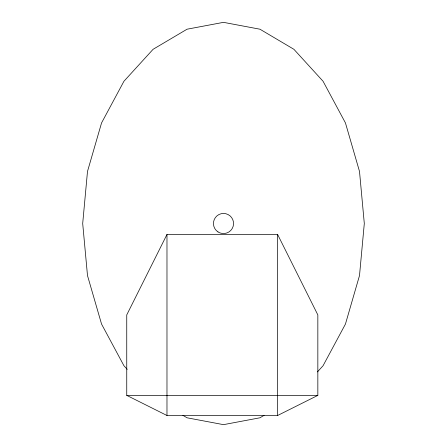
<?xml version="1.0" encoding="UTF-8"?>
<svg xmlns="http://www.w3.org/2000/svg" width="447" height="447" viewBox="0 0 447 447"><rect width="100%" height="100%" fill="white"/><g stroke="black" fill="none" stroke-linecap="round" stroke-linejoin="round"><path stroke-width="0.67" d="M166.977 234.463L126.747 314.923L126.747 395.383L166.977 415.498L277.609 415.498L317.839 395.383L317.839 314.923L277.609 234.463L166.977 234.463L166.977 415.498M317.42 371.921L323.064 365.735L345.442 324.075L359.505 275.559L364.305 223.5L359.505 171.441L345.442 122.925L323.064 81.265L293.902 49.299L259.942 29.206L223.5 22.35L187.058 29.206L153.097 49.299L123.936 81.265L101.558 122.925L87.495 171.441L82.695 223.5L87.495 275.559L101.558 324.075L123.936 365.735L127.227 369.345M264.116 415.33L259.942 417.794L223.5 424.65L187.058 417.794L182.884 415.33M126.747 395.383L317.839 395.383M277.609 234.463L277.609 415.498M217.985 231.909A10.057 10.057 0 0 0 233.541 224.07A10.057 10.057 0 0 0 218.974 214.521A10.057 10.057 0 0 0 217.985 231.909"/></g></svg>
